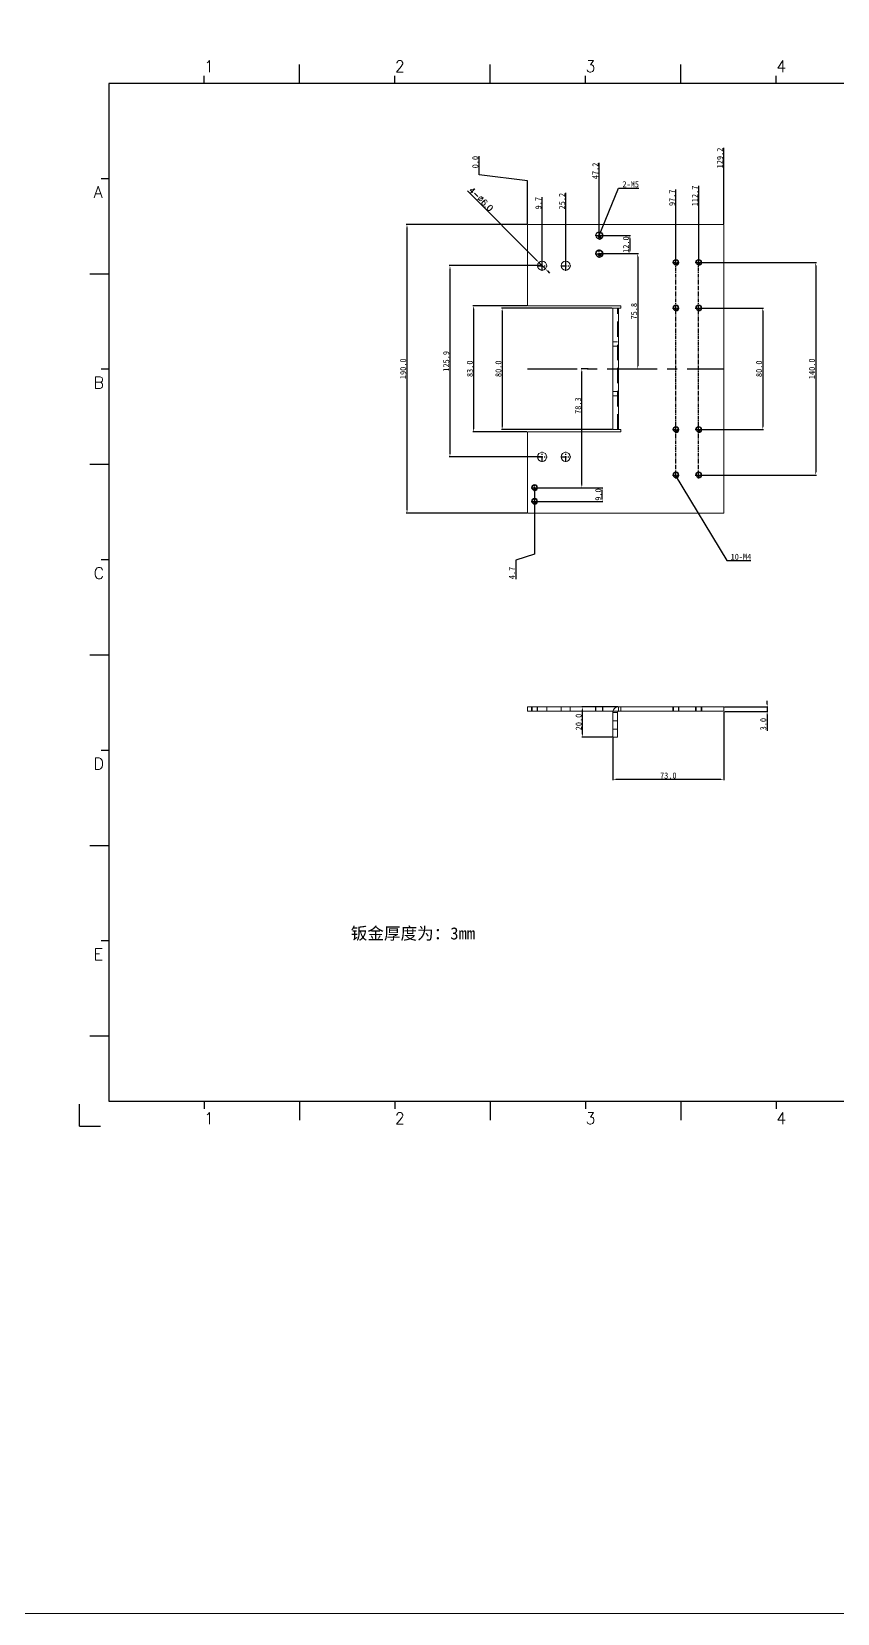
# Model space of a CAD drawing. Extents: x 83 to 30050, y -7164 to 695.
# Drawn here: x 2461 to 2991, y -4248 to -3206 of the extents above; entities that cross this region are included whole.
import ezdxf
from ezdxf.enums import TextEntityAlignment as Align

# ---------------------------------------------------------------- set-up
doc = ezdxf.new("R2010")
doc.units = 0
doc.header["$LTSCALE"] = 8
doc.header["$MEASUREMENT"] = 0
doc.header["$PDSIZE"] = 5
doc.linetypes.add('CENTER', pattern=[2, 1.25, -0.25, 0.25, -0.25])
doc.linetypes.add('HIDDEN', pattern=[1.905, 1.27, -0.635])
doc.layers.get('0').update_dxf_attribs({"linetype": 'CONTINUOUS'})
doc.layers.get('Defpoints').update_dxf_attribs({"linetype": 'CONTINUOUS'})
doc.layers.add('41', color=3, linetype='CONTINUOUS')
doc.layers.add('dim', color=82, linetype='CONTINUOUS', lineweight=9)
doc.layers.add('screw', color=33, linetype='CONTINUOUS', lineweight=13)
doc.styles.add('SIMPLEX', font='SIMPLEX')
doc.styles.get("Standard").update_dxf_attribs({"font": '', "height": 4})
doc.styles.add('TXT', font='txt.shx', dxfattribs={"bigfont": 'gbcbig.shx'})
doc.styles.get('Standard').set_extended_font_data('SimSun')
doc.dimstyles.new('ISO-25', dxfattribs={"dimtxt": 6, "dimasz": 2.5, "dimexe": 1.25, "dimexo": 0.625, "dimtad": 1, "dimdec": 1, "dimzin": 1, "dimdsep": 46, "dimtxsty": 'Standard', "dimcen": 2.5, "dimadec": 0, "dimazin": 0, "dimtm": 1e-09, "dimtfac": 1, "dimtdec": 1, "dimtmove": 0, "dimatfit": 3, "dimfxl": 1, "dimtolj": 1, "dimtzin": 0, "dimarcsym": 0})

# ---------------------------------------------------------------- blocks, each defined once
blk = doc.blocks.new('A$C0BB32EA6')
at = {"layer": '41'}
for p, q in [((90.21, 427.84), (90.21, 435.66)), ((168.4, 427.84), (168.4, 435.66)), ((168.4, 427.84), (168.4, 435.66)), ((168.4, 427.84), (168.4, 435.66)), ((246.58, 427.84), (246.58, 435.66)), ((246.58, 427.84), (246.58, 435.66)), ((324.77, 427.84), (324.77, 435.66)), ((402.96, 427.84), (402.96, 435.66)), ((481.15, 427.84), (481.15, 435.66)), ((559.34, 427.84), (559.34, 435.66)), ((51.11, 427.84), (51.11, 430.97)), ((129.3, 427.84), (129.3, 430.97)), ((129.3, 427.84), (129.3, 430.97)), ((129.3, 427.84), (129.3, 430.97)), ((207.49, 427.84), (207.49, 430.97)), ((207.49, 427.84), (207.49, 430.97)), ((285.68, 427.84), (285.68, 430.97)), ((363.87, 427.84), (363.87, 430.97)), ((442.06, 427.84), (442.06, 430.97)), ((615.63, 427.84), (12.02, 427.84)), ((12.02, 427.84), (12.02, 10.32)), ((615.63, 10.32), (615.63, 427.84)), ((12.02, 388.75), (8.89, 388.75)), ((615.63, 388.75), (618.76, 388.75)), ((12.02, 349.66), (4.2, 349.66)), ((615.63, 349.66), (623.45, 349.66)), ((12.02, 310.56), (8.89, 310.56)), ((615.63, 310.56), (618.76, 310.56)), ((12.02, 271.47), (4.2, 271.47)), ((615.63, 271.47), (623.45, 271.47)), ((12.02, 232.37), (8.89, 232.37)), ((615.63, 232.37), (618.76, 232.37)), ((12.02, 193.28), (4.2, 193.28)), ((615.63, 193.28), (623.45, 193.28)), ((12.02, 154.18), (8.89, 154.18)), ((615.63, 154.18), (618.76, 154.18)), ((12.02, 115.09), (4.2, 115.09)), ((615.63, 115.09), (623.45, 115.09)), ((341.34, 85.85), (615.63, 85.85)), ((341.34, 85.85), (341.34, 10.32)), ((416.87, 85.85), (416.87, 10.32)), ((484.16, 85.85), (484.16, 10.32)), ((555.4, 85.7), (555.4, 10.17)), ((12.02, 76), (8.89, 76)), ((615.63, 76), (618.76, 76)), ((615.63, 66.14), (341.34, 66.14)), ((378.86, 10.02), (379.1, 65.84)), ((341.34, 51.12), (416.87, 51.12)), ((615.63, 46.17), (416.87, 46.17)), ((12.02, 36.9), (4.2, 36.9)), ((341.34, 37.5), (401.12, 37.5)), ((341.34, 37.5), (416.87, 37.5)), ((615.63, 36.9), (623.45, 36.9)), ((615.63, 26.74), (416.87, 26.74)), ((341.34, 23.05), (401.87, 23.05)), ((341.34, 23.05), (401.87, 23.05)), ((341.34, 23.05), (401.87, 23.05)), ((341.34, 23.05), (401.87, 23.05)), ((341.34, 23.05), (401.87, 23.05)), ((341.34, 23.05), (416.87, 23.05)), ((12.02, 10.32), (615.63, 10.32)), ((51.11, 10.32), (51.11, 7.19)), ((90.21, 10.32), (90.21, 2.5)), ((129.3, 10.32), (129.3, 7.19)), ((168.4, 10.32), (168.4, 2.5)), ((207.49, 10.32), (207.49, 7.19)), ((246.58, 10.32), (246.58, 2.5)), ((285.68, 10.32), (285.68, 7.19)), ((324.77, 10.32), (324.77, 2.5)), ((326.34, 10.32), (401.87, 10.32)), ((363.87, 10.32), (363.87, 7.19)), ((402.96, 10.32), (402.96, 2.5)), ((442.06, 10.32), (442.06, 7.19)), ((481.15, 10.32), (481.15, 2.5)), ((520.24, 10.32), (520.24, 7.19)), ((559.34, 10.32), (559.34, 2.5))]:
    blk.add_line(p, q, dxfattribs=at)
at = {"layer": '41', "linetype": 'Continuous'}
for p, q in [((630.37, 437.94), (623.79, 437.94)), ((630.37, 437.94), (630.37, 430.59)), ((0, 0), (0, 8.98)), ((0, 0), (8.64, 0))]:
    blk.add_line(p, q, dxfattribs=at)
at = {"layer": '41'}
for centre in [(391.73, 61.61), (391.07, 48.04), (392.49, 34.54), (394.6, 20.83)]:
    blk.add_circle(centre, 0.516, dxfattribs=at)
at = {"layer": '41', "style": 'SIMPLEX'}
for s, height, p in [('1', 4.69, (51.11, 432.54)), ('2', 4.69, (129.3, 432.54)), ('3', 4.69, (207.49, 432.54)), ('4', 4.69, (285.68, 432.54)), ('5', 4.69, (363.87, 432.54)), ('6', 4.69, (442.06, 432.54)), ('7', 4.69, (520.24, 432.54)), ('A', 4.75, (5.76, 380.93)), ('A', 4.75, (618.27, 380.93)), ('B', 4.75, (5.76, 302.74)), ('B', 4.75, (618.72, 302.74)), ('C', 4.75, (5.76, 224.55)), ('C', 4.75, (618.72, 224.55)), ('D', 4.75, (5.76, 146.37)), ('D', 4.75, (618.72, 146.37)), ('E', 4.75, (5.76, 68.18)), ('E', 4.75, (618.95, 68.18)), ('X.', 3.284, (349.84, 57.49)), ('%%p', 3.284, (355.04, 57.36)), ('X.', 3.284, (388.21, 57.49)), ('%%p', 3.284, (394.07, 57.36)), ('.X', 3.284, (346.89, 44.16)), ('%%p', 3.284, (352.09, 44.33)), ('.X', 3.284, (385.9, 44.16)), ('%%p', 3.284, (391.76, 44.33)), ('.XX', 3.284, (346.2, 30.42)), ('%%p', 3.284, (354.44, 30.46)), ('.XX', 3.284, (384.11, 30.42)), ('%%p', 3.284, (393.01, 30.46)), ('.XXX', 3.284, (383.48, 16.83)), ('%%p', 3.284, (395.11, 16.95)), ('1', 4.69, (51.11, 0.87)), ('2', 4.69, (129.3, 0.87)), ('3', 4.69, (207.49, 0.87)), ('4', 4.69, (285.68, 0.87)), ('5', 4.69, (363.87, 0.87)), ('6', 4.69, (442.06, 0.87)), ('7', 4.69, (520.24, 0.87))]:
    blk.add_text(s, height=height, dxfattribs=at).set_placement(p)
at = {"layer": '41', "linetype": 'Continuous'}
for s, p in [('标准公差', (372.08, 76.36)), ('材质：', (432.42, 73.5)), ('项目代号：', (486.99, 73.71)), ('（特别标注的除外）', (356.94, 66.94)), ('淮安鹏雨科技', (562.04, 71.96)), ('表面处理：', (420.83, 54.55)), ('名称：', (563.9, 55.18)), ('审核：', (496.9, 53.5)), ('件号：', (568.32, 34.55)), ('数量：', (431.79, 33.91)), ('设计：', (496.69, 33.7)), ('比例:', (431.16, 16.65)), ('SHEET:', (493.95, 15.75)), ('1/1', (524.5, 15.18)), ('版本:', (568.11, 16.23))]:
    blk.add_text(s, height=4, dxfattribs=at).set_placement(p)
at = {"layer": '41'}
for s, p in [('0.2', (363.82, 57.75)), ('0.2%%D', (402.12, 57.11)), ('0.1', (363.14, 44.41)), ('0.1%%D', (402.07, 43.76)), ('0.02', (364.07, 30.58)), ('0.02%%D', (401.9, 29.93)), ('0.005%%D', (401.27, 17.16))]:
    blk.add_text(s, height=2.929, dxfattribs=at).set_placement(p)
at = {"layer": '41', "style": 'SIMPLEX'}
blk.add_text('.XXX', height=3.284, dxfattribs=at).set_placement((351.31, 18.87), align=Align.MIDDLE_CENTER)
at = {"layer": '41'}
blk.add_text('%%P0.005', height=2.929, dxfattribs=at).set_placement((364.87, 17.89), align=Align.MIDDLE_CENTER)
at = {"layer": '41', "linetype": 'Continuous'}
for tag, p in [('材质', (457.07, 73.08)), ('代号', (522.6, 73.29)), ('表面处理', (452.44, 54.13)), ('审核', (523.65, 54.34)), ('名称', (585.81, 54.97)), ('数量', (457.5, 33.7)), ('设计', (523.23, 34.13)), ('件号', (586.65, 33.91)), ('比例', (457.5, 17.28)), ('版本', (587.08, 16.23))]:
    blk.add_attdef(tag, p, '', height=4, dxfattribs=at)
blk = doc.blocks.new('*D1263')
at = {"layer": 'Defpoints', "color": 0}
for p in [(2787.5, -3333.4), (2708.2, -3523.4), (2787.5, -3523.4)]:
    blk.add_point(p, dxfattribs=at)
at = {"layer": 'dim', "color": 0, "lineweight": -2}
for p, q in [((2787, -3333.4), (2707.7, -3333.4)), ((2708.2, -3335.4), (2708.2, -3521.4)), ((2787, -3523.4), (2707.7, -3523.4))]:
    blk.add_line(p, q, dxfattribs=at)
at = {"layer": 'dim', "color": 0}
for points in [[(2707.9, -3335.4), (2708.6, -3335.4), (2708.2, -3333.4)], [(2707.9, -3521.4), (2708.6, -3521.4), (2708.2, -3523.4)]]:
    blk.add_solid(points, dxfattribs=at)
at = {"layer": 'dim', "color": 0, "insert": (2705.7, -3428.4), "char_height": 4, "attachment_point": 5, "rotation": 90}
blk.add_mtext('\\A1;190.0', dxfattribs=at)
blk = doc.blocks.new('*D1264')
at = {"layer": 'Defpoints', "color": 0}
for p in [(2787.5, -3386.9), (2752.1, -3469.9), (2787.5, -3469.9)]:
    blk.add_point(p, dxfattribs=at)
at = {"layer": 'dim', "color": 0, "lineweight": -2}
for p, q in [((2787, -3386.9), (2751.6, -3386.9)), ((2752.1, -3388.9), (2752.1, -3467.9)), ((2787, -3469.9), (2751.6, -3469.9))]:
    blk.add_line(p, q, dxfattribs=at)
at = {"layer": 'dim', "color": 0}
for points in [[(2751.7, -3388.9), (2752.4, -3388.9), (2752.1, -3386.9)], [(2751.7, -3467.9), (2752.4, -3467.9), (2752.1, -3469.9)]]:
    blk.add_solid(points, dxfattribs=at)
at = {"layer": 'dim', "color": 0, "insert": (2749.6, -3428.4), "char_height": 4, "attachment_point": 5, "rotation": 90}
blk.add_mtext('\\A1;83.0', dxfattribs=at)
blk = doc.blocks.new('*D1265')
at = {"layer": 'Defpoints', "color": 0}
for p in [(2797.2, -3360.5), (2736.5, -3486.4), (2797.2, -3486.4)]:
    blk.add_point(p, dxfattribs=at)
at = {"layer": 'dim', "color": 0, "lineweight": -2}
for p, q in [((2796.7, -3360.5), (2736, -3360.5)), ((2736.5, -3362.5), (2736.5, -3484.4)), ((2796.7, -3486.4), (2736, -3486.4))]:
    blk.add_line(p, q, dxfattribs=at)
at = {"layer": 'dim', "color": 0}
for points in [[(2736.2, -3362.5), (2736.8, -3362.5), (2736.5, -3360.5)], [(2736.2, -3484.4), (2736.8, -3484.4), (2736.5, -3486.4)]]:
    blk.add_solid(points, dxfattribs=at)
at = {"layer": 'dim', "color": 0, "insert": (2734, -3423.5), "char_height": 4, "attachment_point": 5, "rotation": 90}
blk.add_mtext('\\A1;125.9', dxfattribs=at)
blk = doc.blocks.new('*D1266')
at = {"layer": 'Defpoints', "color": 0}
for p in [(2900.2, -3388.4), (2900.2, -3468.4), (2942.4, -3468.4)]:
    blk.add_point(p, dxfattribs=at)
at = {"layer": 'dim', "color": 0, "lineweight": -2}
for p, q in [((2900.7, -3388.4), (2942.9, -3388.4)), ((2942.4, -3390.4), (2942.4, -3466.4)), ((2900.7, -3468.4), (2942.9, -3468.4))]:
    blk.add_line(p, q, dxfattribs=at)
at = {"layer": 'dim', "color": 0}
for points in [[(2942, -3390.4), (2942.7, -3390.4), (2942.4, -3388.4)], [(2942, -3466.4), (2942.7, -3466.4), (2942.4, -3468.4)]]:
    blk.add_solid(points, dxfattribs=at)
at = {"layer": 'dim', "color": 0, "insert": (2939.9, -3428.4), "char_height": 4, "attachment_point": 5, "rotation": 90}
blk.add_mtext('\\A1;80.0', dxfattribs=at)
blk = doc.blocks.new('*D1267')
at = {"layer": 'Defpoints', "color": 0}
for p in [(2900.2, -3358.4), (2900.2, -3498.4), (2977.2, -3498.4)]:
    blk.add_point(p, dxfattribs=at)
at = {"layer": 'dim', "color": 0, "lineweight": -2}
for p, q in [((2900.7, -3358.4), (2977.7, -3358.4)), ((2977.2, -3360.4), (2977.2, -3496.4)), ((2900.7, -3498.4), (2977.7, -3498.4))]:
    blk.add_line(p, q, dxfattribs=at)
at = {"layer": 'dim', "color": 0}
for points in [[(2976.9, -3360.4), (2977.5, -3360.4), (2977.2, -3358.4)], [(2976.9, -3496.4), (2977.5, -3496.4), (2977.2, -3498.4)]]:
    blk.add_solid(points, dxfattribs=at)
at = {"layer": 'dim', "color": 0, "insert": (2974.7, -3428.4), "char_height": 4, "attachment_point": 5, "rotation": 90}
blk.add_mtext('\\A1;140.0', dxfattribs=at)
blk = doc.blocks.new('*D1268')
at = {"layer": 'Defpoints', "color": 0}
for p in [(2823.3, -3428.4), (2828, -3428.4), (2792.2, -3506.7)]:
    blk.add_point(p, dxfattribs=at)
at = {"layer": 'dim', "color": 0, "lineweight": -2}
for p, q in [((2827.5, -3428.4), (2822.8, -3428.4)), ((2823.3, -3504.7), (2823.3, -3430.4)), ((2792.7, -3506.7), (2823.8, -3506.7))]:
    blk.add_line(p, q, dxfattribs=at)
at = {"layer": 'dim', "color": 0}
for points in [[(2822.9, -3430.4), (2823.6, -3430.4), (2823.3, -3428.4)], [(2822.9, -3504.7), (2823.6, -3504.7), (2823.3, -3506.7)]]:
    blk.add_solid(points, dxfattribs=at)
at = {"layer": 'dim', "color": 0, "insert": (2820.8, -3452.7), "char_height": 4, "attachment_point": 5, "rotation": 90}
blk.add_mtext('\\A1;78.3', dxfattribs=at)
blk = doc.blocks.new('*D1269')
at = {"layer": 'Defpoints', "color": 0}
for p in [(2792.7, -3506.7), (2836.6, -3506.7), (2792.2, -3515.7)]:
    blk.add_point(p, dxfattribs=at)
at = {"layer": 'dim', "color": 0, "lineweight": -2}
for p, q in [((2793.2, -3506.7), (2837.1, -3506.7)), ((2836.6, -3513.7), (2836.6, -3508.7)), ((2792.7, -3515.7), (2837.1, -3515.7))]:
    blk.add_line(p, q, dxfattribs=at)
at = {"layer": 'dim', "color": 0}
for points in [[(2836.3, -3508.7), (2837, -3508.7), (2836.6, -3506.7)], [(2836.3, -3513.7), (2837, -3513.7), (2836.6, -3515.7)]]:
    blk.add_solid(points, dxfattribs=at)
at = {"layer": 'dim', "color": 0, "insert": (2834.1, -3511.2), "char_height": 4, "attachment_point": 5, "rotation": 90}
blk.add_mtext('\\A1;9.0', dxfattribs=at)
blk = doc.blocks.new('*D1270')
at = {"layer": 'Defpoints', "color": 0}
for p in [(2834.7, -3352.6), (2860.1, -3428.4), (2860.1, -3428.4)]:
    blk.add_point(p, dxfattribs=at)
at = {"layer": 'dim', "color": 0, "lineweight": -2}
for p, q in [((2835.2, -3352.6), (2860.6, -3352.6)), ((2860.1, -3354.6), (2860.1, -3426.4))]:
    blk.add_line(p, q, dxfattribs=at)
at = {"layer": 'dim', "color": 0}
for points in [[(2859.7, -3354.6), (2860.4, -3354.6), (2860.1, -3352.6)], [(2859.7, -3426.4), (2860.4, -3426.4), (2860.1, -3428.4)]]:
    blk.add_solid(points, dxfattribs=at)
at = {"layer": 'dim', "color": 0, "insert": (2857.6, -3390.5), "char_height": 4, "attachment_point": 5, "rotation": 90}
blk.add_mtext('\\A1;75.8', dxfattribs=at)
blk = doc.blocks.new('*D1271')
at = {"layer": 'Defpoints', "color": 0}
for p in [(2834.7, -3340.6), (2835.2, -3352.6), (2854.9, -3352.6)]:
    blk.add_point(p, dxfattribs=at)
at = {"layer": 'dim', "color": 0, "lineweight": -2}
for p, q in [((2835.2, -3340.6), (2855.4, -3340.6)), ((2854.9, -3342.6), (2854.9, -3350.6)), ((2835.7, -3352.6), (2855.4, -3352.6))]:
    blk.add_line(p, q, dxfattribs=at)
at = {"layer": 'dim', "color": 0}
for points in [[(2854.5, -3342.6), (2855.2, -3342.6), (2854.9, -3340.6)], [(2854.5, -3350.6), (2855.2, -3350.6), (2854.9, -3352.6)]]:
    blk.add_solid(points, dxfattribs=at)
at = {"layer": 'dim', "color": 0, "insert": (2852.4, -3346.6), "char_height": 4, "attachment_point": 5, "rotation": 90}
blk.add_mtext('\\A1;12.0', dxfattribs=at)
blk = doc.blocks.new('*D1272')
at = {"layer": 'Defpoints', "color": 0}
for p in [(2755.7, -3296.7), (2787.5, -3333.4), (2787.5, -3333.4)]:
    blk.add_point(p, dxfattribs=at)
at = {"layer": 'dim', "color": 0, "lineweight": -2}
for p, q in [((2755.7, -3300.7), (2755.7, -3288.3)), ((2787.5, -3304.7), (2755.7, -3300.7)), ((2787.5, -3332.9), (2787.5, -3304.7))]:
    blk.add_line(p, q, dxfattribs=at)
at = {"layer": 'dim', "color": 0, "insert": (2753.2, -3292.3), "char_height": 4, "attachment_point": 5, "rotation": 90}
blk.add_mtext('\\A1;0.0', dxfattribs=at)
blk = doc.blocks.new('*D1273')
at = {"layer": 'Defpoints', "color": 0}
for p in [(2797.2, -3323.8), (2787.5, -3333.4), (2797.2, -3360.5)]:
    blk.add_point(p, dxfattribs=at)
at = {"layer": 'dim', "color": 0, "lineweight": -2}
blk.add_line((2797.2, -3360), (2797.2, -3315.4), dxfattribs=at)
at = {"layer": 'dim', "color": 0, "insert": (2794.7, -3319.4), "char_height": 4, "attachment_point": 5, "rotation": 90}
blk.add_mtext('\\A1;9.7', dxfattribs=at)
blk = doc.blocks.new('*D1274')
at = {"layer": 'Defpoints', "color": 0}
for p in [(2812.7, -3323.8), (2787.5, -3333.4), (2812.7, -3360.5)]:
    blk.add_point(p, dxfattribs=at)
at = {"layer": 'dim', "color": 0, "lineweight": -2}
blk.add_line((2812.7, -3360), (2812.7, -3312.6), dxfattribs=at)
at = {"layer": 'dim', "color": 0, "insert": (2810.2, -3318), "char_height": 4, "attachment_point": 5, "rotation": 90}
blk.add_mtext('\\A1;25.2', dxfattribs=at)
blk = doc.blocks.new('*D1275')
at = {"layer": 'Defpoints', "color": 0}
for p in [(2787.5, -3333.4), (2792.2, -3506.7), (2779.8, -3558.4)]:
    blk.add_point(p, dxfattribs=at)
at = {"layer": 'dim', "color": 0, "lineweight": -2}
for p, q in [((2792.2, -3507.2), (2792.2, -3550.4)), ((2792.2, -3550.4), (2779.8, -3554.4)), ((2779.8, -3554.4), (2779.8, -3566.9))]:
    blk.add_line(p, q, dxfattribs=at)
at = {"layer": 'dim', "color": 0, "insert": (2777.3, -3562.9), "char_height": 4, "attachment_point": 5, "rotation": 90}
blk.add_mtext('\\A1;4.7', dxfattribs=at)
blk = doc.blocks.new('*D1276')
at = {"layer": 'Defpoints', "color": 0}
for p in [(2834.7, -3304), (2787.5, -3333.4), (2834.7, -3340.6)]:
    blk.add_point(p, dxfattribs=at)
at = {"layer": 'dim', "color": 0, "lineweight": -2}
blk.add_line((2834.7, -3340.1), (2834.7, -3292.7), dxfattribs=at)
at = {"layer": 'dim', "color": 0, "insert": (2832.2, -3298.1), "char_height": 4, "attachment_point": 5, "rotation": 90}
blk.add_mtext('\\A1;47.2', dxfattribs=at)
blk = doc.blocks.new('*D1277')
at = {"layer": 'Defpoints', "color": 0}
for p in [(2885.2, -3321.7), (2787.5, -3333.4), (2885.2, -3358.4)]:
    blk.add_point(p, dxfattribs=at)
at = {"layer": 'dim', "color": 0, "lineweight": -2}
blk.add_line((2885.2, -3357.9), (2885.2, -3310.4), dxfattribs=at)
at = {"layer": 'dim', "color": 0, "insert": (2882.7, -3315.8), "char_height": 4, "attachment_point": 5, "rotation": 90}
blk.add_mtext('\\A1;97.7', dxfattribs=at)
blk = doc.blocks.new('*D1278')
at = {"layer": 'Defpoints', "color": 0}
for p in [(2900.2, -3321.7), (2787.5, -3333.4), (2900.2, -3358.4)]:
    blk.add_point(p, dxfattribs=at)
at = {"layer": 'dim', "color": 0, "lineweight": -2}
blk.add_line((2900.2, -3357.9), (2900.2, -3308), dxfattribs=at)
at = {"layer": 'dim', "color": 0, "insert": (2897.7, -3314.6), "char_height": 4, "attachment_point": 5, "rotation": 90}
blk.add_mtext('\\A1;112.7', dxfattribs=at)
blk = doc.blocks.new('*D1279')
at = {"layer": 'Defpoints', "color": 0}
for p in [(2916.7, -3296.7), (2787.5, -3333.4), (2916.7, -3333.4)]:
    blk.add_point(p, dxfattribs=at)
at = {"layer": 'dim', "color": 0, "lineweight": -2}
blk.add_line((2916.7, -3332.9), (2916.7, -3283), dxfattribs=at)
at = {"layer": 'dim', "color": 0, "insert": (2914.2, -3289.6), "char_height": 4, "attachment_point": 5, "rotation": 90}
blk.add_mtext('\\A1;129.2', dxfattribs=at)
blk = doc.blocks.new('*D1280')
at = {"layer": 'Defpoints', "color": 0}
for p in [(2843.7, -3388.4), (2770.9, -3468.4), (2843.7, -3468.4)]:
    blk.add_point(p, dxfattribs=at)
at = {"layer": 'dim', "color": 0, "lineweight": -2}
for p, q in [((2843.2, -3388.4), (2770.4, -3388.4)), ((2770.9, -3390.4), (2770.9, -3466.4)), ((2843.2, -3468.4), (2770.4, -3468.4))]:
    blk.add_line(p, q, dxfattribs=at)
at = {"layer": 'dim', "color": 0}
for points in [[(2770.5, -3390.4), (2771.2, -3390.4), (2770.9, -3388.4)], [(2770.5, -3466.4), (2771.2, -3466.4), (2770.9, -3468.4)]]:
    blk.add_solid(points, dxfattribs=at)
at = {"layer": 'dim', "color": 0, "insert": (2768.4, -3428.4), "char_height": 4, "attachment_point": 5, "rotation": 90}
blk.add_mtext('\\A1;80.0', dxfattribs=at)
blk = doc.blocks.new('*D1281')
at = {"layer": 'Defpoints', "color": 0}
for p in [(2823.7, -3651), (2847.4, -3651), (2843.7, -3671)]:
    blk.add_point(p, dxfattribs=at)
at = {"layer": 'dim', "color": 0, "lineweight": -2}
for p, q in [((2846.9, -3651), (2823.2, -3651)), ((2823.7, -3669), (2823.7, -3653)), ((2843.2, -3671), (2823.2, -3671))]:
    blk.add_line(p, q, dxfattribs=at)
at = {"layer": 'dim', "color": 0}
for points in [[(2823.3, -3653), (2824, -3653), (2823.7, -3651)], [(2823.3, -3669), (2824, -3669), (2823.7, -3671)]]:
    blk.add_solid(points, dxfattribs=at)
at = {"layer": 'dim', "color": 0, "insert": (2821.2, -3661), "char_height": 4, "attachment_point": 5, "rotation": 90}
blk.add_mtext('\\A1;20.0', dxfattribs=at)
blk = doc.blocks.new('*D1282')
at = {"layer": 'Defpoints', "color": 0}
for p in [(2916.7, -3654), (2843.7, -3671), (2843.7, -3698.8)]:
    blk.add_point(p, dxfattribs=at)
at = {"layer": 'dim', "color": 0, "lineweight": -2}
for p, q in [((2916.7, -3654.5), (2916.7, -3699.3)), ((2843.7, -3671.5), (2843.7, -3699.3)), ((2914.7, -3698.8), (2845.7, -3698.8))]:
    blk.add_line(p, q, dxfattribs=at)
at = {"layer": 'dim', "color": 0}
for points in [[(2845.7, -3698.5), (2845.7, -3699.1), (2843.7, -3698.8)], [(2914.7, -3698.5), (2914.7, -3699.1), (2916.7, -3698.8)]]:
    blk.add_solid(points, dxfattribs=at)
at = {"layer": 'dim', "color": 0, "insert": (2880.2, -3696.3), "char_height": 4, "attachment_point": 5}
blk.add_mtext('\\A1;73.0', dxfattribs=at)
blk = doc.blocks.new('*D1310')
at = {"layer": 'Defpoints', "color": 0}
for p in [(2916.7, -3651), (2916.7, -3654), (2945.2, -3654)]:
    blk.add_point(p, dxfattribs=at)
at = {"layer": 'dim', "color": 0, "lineweight": -2}
for p, q in [((2917.2, -3651), (2945.7, -3651)), ((2917.2, -3654), (2945.7, -3654)), ((2945.2, -3649), (2945.2, -3647)), ((2945.2, -3651), (2945.2, -3654)), ((2945.2, -3656), (2945.2, -3666.9))]:
    blk.add_line(p, q, dxfattribs=at)
at = {"layer": 'dim', "color": 0}
for points in [[(2944.9, -3649), (2945.6, -3649), (2945.2, -3651)], [(2944.9, -3656), (2945.6, -3656), (2945.2, -3654)]]:
    blk.add_solid(points, dxfattribs=at)
at = {"layer": 'dim', "color": 0, "insert": (2942.7, -3662.4), "char_height": 4, "attachment_point": 5, "rotation": 90}
blk.add_mtext('\\A1;3.0', dxfattribs=at)
blk = doc.blocks.new('screw_m5_l')
at = {"layer": 'screw', "color": 1, "linetype": 'CENTER', "ltscale": 0.3175}
for p, q in [((-2.75, 0), (2.75, 0)), ((0, -2.75), (0, 2.75))]:
    blk.add_line(p, q, dxfattribs=at)
at = {"layer": 'screw', "color": 33, "linetype": 'Continuous'}
blk.add_circle((0, 0), 2.1, dxfattribs=at)
at = {"layer": 'screw', "color": 92, "linetype": 'Continuous'}
blk.add_arc((0, 0), 2.5, 270, 180, dxfattribs=at)
at = {"layer": 'screw', "color": 6, "linetype": 'Continuous', "style": 'TXT'}
blk.add_text('M5', height=1, dxfattribs=at).set_placement((-0.85, -1.25))
blk = doc.blocks.new('screw_m4_l')
at = {"layer": 'screw', "color": 1, "linetype": 'CENTER', "ltscale": 0.254}
for p, q in [((-2.2, 0), (2.2, 0)), ((0, -2.2), (0, 2.2))]:
    blk.add_line(p, q, dxfattribs=at)
at = {"layer": 'screw', "color": 33, "linetype": 'Continuous'}
blk.add_circle((0, 0), 1.65, dxfattribs=at)
at = {"layer": 'screw', "color": 92, "linetype": 'Continuous'}
blk.add_arc((0, 0), 2, 270, 180, dxfattribs=at)
at = {"layer": 'screw', "color": 6, "linetype": 'Continuous', "style": 'TXT'}
blk.add_text('M4', height=0.8, dxfattribs=at).set_placement((-0.68, -1))
blk = doc.blocks.new('*D1331')
at = {"layer": 'Defpoints', "color": 0}
for p in [(2795, -3358.4), (2799.3, -3362.6)]:
    blk.add_point(p, dxfattribs=at)
at = {"layer": 'dim', "color": 0, "lineweight": -2}
for p, q in [((2748, -3311.3), (2793.6, -3357)), ((2799.3, -3362.6), (2795, -3358.4)), ((2800.7, -3364), (2802.1, -3365.5))]:
    blk.add_line(p, q, dxfattribs=at)
at = {"layer": 'dim', "color": 0}
for points in [[(2793.9, -3356.7), (2793.4, -3357.2), (2795, -3358.4)], [(2800.9, -3363.8), (2800.5, -3364.3), (2799.3, -3362.6)]]:
    blk.add_solid(points, dxfattribs=at)
at = {"layer": 'dim', "color": 0, "insert": (2756.9, -3316.7), "char_height": 4, "attachment_point": 5, "rotation": 314.9771}
blk.add_mtext('\\A1;{\\Ftxt,bigfont|c134;4-∅6.0}', dxfattribs=at)

msp = doc.modelspace()

# ---------------------------------------------------------------- linework, layer by layer
at = {"color": 7, "linetype": 'Continuous', "lineweight": 15}
for p, q in [((2787.502, -3386.916), (2787.502, -3333.416)), ((2787.502, -3333.416), (2916.702, -3333.416)), ((2916.702, -3523.416), (2916.702, -3333.416)), ((2848.939, -3386.916), (2787.502, -3386.916)), ((2843.702, -3468.416), (2843.702, -3388.416)), ((2843.702, -3388.416), (2847.439, -3388.416)), ((2847.439, -3388.416), (2847.439, -3468.416)), ((2847.439, -3388.416), (2848.939, -3388.416)), ((2848.939, -3388.416), (2848.939, -3386.916)), ((2847.439, -3468.416), (2843.702, -3468.416)), ((2848.939, -3468.416), (2847.439, -3468.416)), ((2848.939, -3469.916), (2848.939, -3468.416)), ((2787.502, -3523.416), (2787.502, -3469.916)), ((2787.502, -3469.916), (2848.939, -3469.916)), ((2787.502, -3523.416), (2916.702, -3523.416)), ((2787.502, -3653.974), (2787.502, -3650.974)), ((2787.502, -3650.974), (2916.702, -3650.974)), ((2787.502, -3653.974), (2916.702, -3653.974)), ((2846.702, -3654.711), (2843.702, -3654.711)), ((2843.702, -3654.711), (2843.702, -3670.974)), ((2846.702, -3654.711), (2846.702, -3670.974)), ((2916.702, -3650.974), (2916.702, -3653.974)), ((2843.702, -3670.974), (2846.702, -3670.974))]:
    msp.add_line(p, q, dxfattribs=at)
at = {"color": 1, "linetype": 'CENTER', "ltscale": 0.2667}
for p, q in [((2832.392, -3340.646), (2837.012, -3340.646)), ((2834.702, -3342.956), (2834.702, -3338.336))]:
    msp.add_line(p, q, dxfattribs=at)
at = {"color": 1, "linetype": 'CENTER', "ltscale": 0.3175}
for p, q in [((2831.952, -3352.646), (2837.452, -3352.646)), ((2834.702, -3355.396), (2834.702, -3349.896))]:
    msp.add_line(p, q, dxfattribs=at)
at = {"color": 1, "linetype": 'CENTER', "ltscale": 0.381}
for p, q in [((2793.852, -3360.506), (2800.452, -3360.506)), ((2797.152, -3363.806), (2797.152, -3357.206)), ((2809.402, -3360.506), (2816.002, -3360.506)), ((2812.702, -3363.806), (2812.702, -3357.206)), ((2793.852, -3486.416), (2800.452, -3486.416)), ((2797.152, -3489.716), (2797.152, -3483.116)), ((2809.402, -3486.416), (2816.002, -3486.416)), ((2812.702, -3489.716), (2812.702, -3483.116))]:
    msp.add_line(p, q, dxfattribs=at)
at = {"color": 1, "linetype": 'CENTER', "ltscale": 0.254}
for p, q in [((2882.958, -3358.416), (2887.358, -3358.416)), ((2885.158, -3498.416), (2885.158, -3356.216)), ((2897.958, -3358.416), (2902.358, -3358.416)), ((2900.158, -3498.416), (2900.158, -3356.216)), ((2882.958, -3388.416), (2887.358, -3388.416)), ((2885.158, -3390.616), (2885.158, -3386.216)), ((2897.958, -3388.416), (2902.358, -3388.416)), ((2900.158, -3390.616), (2900.158, -3386.216)), ((2882.958, -3468.416), (2887.358, -3468.416)), ((2885.158, -3470.616), (2885.158, -3466.216)), ((2897.958, -3468.416), (2902.358, -3468.416)), ((2900.158, -3470.616), (2900.158, -3466.216)), ((2882.958, -3498.416), (2887.358, -3498.416)), ((2885.158, -3500.616), (2885.158, -3496.216)), ((2897.958, -3498.416), (2902.358, -3498.416)), ((2900.158, -3500.616), (2900.158, -3496.216)), ((2789.952, -3506.716), (2794.352, -3506.716)), ((2792.152, -3508.916), (2792.152, -3504.516)), ((2789.952, -3515.716), (2794.352, -3515.716)), ((2792.152, -3517.916), (2792.152, -3513.516))]:
    msp.add_line(p, q, dxfattribs=at)
at = {"color": 7, "linetype": 'HIDDEN', "lineweight": 0}
for p, q in [((2846.702, -3468.416), (2846.702, -3388.416)), ((2846.702, -3410.666), (2843.702, -3410.666)), ((2843.702, -3413.416), (2846.702, -3413.416)), ((2843.702, -3443.416), (2846.702, -3443.416)), ((2843.702, -3446.166), (2846.702, -3446.166)), ((2790.502, -3650.974), (2790.502, -3653.974)), ((2793.802, -3653.974), (2793.802, -3650.974)), ((2794.152, -3650.974), (2794.152, -3653.974)), ((2800.152, -3653.974), (2800.152, -3650.974)), ((2809.702, -3650.974), (2809.702, -3653.974)), ((2815.702, -3653.974), (2815.702, -3650.974)), ((2832.202, -3653.974), (2837.202, -3653.974)), ((2832.202, -3653.974), (2837.202, -3653.974)), ((2832.602, -3650.974), (2832.602, -3653.974)), ((2836.802, -3653.974), (2836.802, -3650.974)), ((2847.439, -3653.974), (2847.439, -3650.974)), ((2848.939, -3653.974), (2848.939, -3650.974)), ((2883.508, -3650.974), (2883.508, -3653.974)), ((2886.808, -3653.974), (2886.808, -3650.974)), ((2898.508, -3650.974), (2898.508, -3653.974)), ((2901.808, -3653.974), (2901.808, -3650.974)), ((2843.702, -3660.224), (2846.702, -3660.224)), ((2843.702, -3665.724), (2846.702, -3665.724))]:
    msp.add_line(p, q, dxfattribs=at)
at = {"color": 1, "linetype": 'CENTER', "ltscale": 3.28168}
msp.add_line((2787.502, -3428.416), (2916.702, -3428.416), dxfattribs=at)
at = {"color": 7, "linetype": 'Continuous', "lineweight": 0}
for p, q in [((2790.152, -3650.974), (2790.152, -3653.974)), ((2790.152, -3650.974), (2790.152, -3653.974)), ((2794.152, -3650.974), (2794.152, -3653.974)), ((2794.152, -3650.974), (2794.152, -3653.974)), ((2832.202, -3650.974), (2832.202, -3653.974)), ((2832.202, -3650.974), (2832.202, -3653.974)), ((2837.202, -3650.974), (2837.202, -3653.974)), ((2837.202, -3650.974), (2837.202, -3653.974)), ((2883.158, -3650.974), (2883.158, -3653.974)), ((2883.158, -3650.974), (2883.158, -3653.974)), ((2883.158, -3650.974), (2883.158, -3653.974)), ((2883.158, -3650.974), (2883.158, -3653.974)), ((2887.158, -3650.974), (2887.158, -3653.974)), ((2887.158, -3650.974), (2887.158, -3653.974)), ((2887.158, -3650.974), (2887.158, -3653.974)), ((2887.158, -3650.974), (2887.158, -3653.974)), ((2898.158, -3650.974), (2898.158, -3653.974)), ((2898.158, -3650.974), (2898.158, -3653.974)), ((2898.158, -3650.974), (2898.158, -3653.974)), ((2898.158, -3650.974), (2898.158, -3653.974)), ((2902.158, -3650.974), (2902.158, -3653.974)), ((2902.158, -3650.974), (2902.158, -3653.974)), ((2902.158, -3650.974), (2902.158, -3653.974)), ((2902.158, -3650.974), (2902.158, -3653.974))]:
    msp.add_line(p, q, dxfattribs=at)
at = {"color": 7, "linetype": 'Continuous', "lineweight": 15, "flags": 128}
msp.add_lwpolyline([(2843.776, -3653.974), (2843.774, -3653.982), (2843.702, -3654.711)], dxfattribs=at)
at = {"color": 7, "linetype": 'Continuous', "lineweight": 15}
for centre in [(2797.152, -3360.506), (2812.702, -3360.506), (2797.152, -3486.416), (2812.702, -3486.416)]:
    msp.add_circle(centre, 3, dxfattribs=at)
at = {"color": 7, "linetype": 'HIDDEN', "lineweight": 0}
msp.add_arc((2847.439, -3654.711), 3.737, 90, 168.630758, dxfattribs=at)
at = {"color": 7, "linetype": 'Continuous', "lineweight": 15}
msp.add_arc((2847.439, -3654.711), 0.737, 90, 180, dxfattribs=at)
at = {"layer": 'dim', "color": 1}
msp.add_lwpolyline([(11321.6, -4247.977), (766.79, -4247.977), (766.79, -2454.563), (11321.6, -2454.563)], close=True, dxfattribs=at)

# ---------------------------------------------------------------- block references
at = {"layer": '41', "linetype": 'Continuous', "xscale": 1.604898080691783, "yscale": 1.60489808068678, "zscale": 1.604898080686081}
msp.add_blockref('A$C0BB32EA6', (2492.762, -3927.182), dxfattribs=at).add_auto_attribs({'版本': 'A', '件号': 'D024-1', '名称': '支板', '设计': '徐鹏', '审核': '徐鹏', '代号': '0001', '比例': '1:1', '数量': '01', '表面处理': '/', '材质': '钣金'})
at = {"layer": 'screw'}
for name, p in [('screw_m5_l', (2834.702, -3340.646)), ('screw_m5_l', (2834.702, -3352.646)), ('screw_m4_l', (2885.158, -3358.416)), ('screw_m4_l', (2900.158, -3358.416)), ('screw_m4_l', (2885.158, -3388.416)), ('screw_m4_l', (2900.158, -3388.416)), ('screw_m4_l', (2885.158, -3468.416)), ('screw_m4_l', (2900.158, -3468.416)), ('screw_m4_l', (2885.158, -3498.416)), ('screw_m4_l', (2900.158, -3498.416)), ('screw_m4_l', (2792.152, -3506.716)), ('screw_m4_l', (2792.152, -3515.716))]:
    msp.add_blockref(name, p, dxfattribs=at)

# ---------------------------------------------------------------- texts
at = {"layer": '41', "linetype": 'Continuous', "insert": (2671.257, -3796.19), "char_height": 8, "width": 96.38984, "attachment_point": 1}
msp.add_mtext('钣金厚度为：3mm', dxfattribs=at)
at = {"layer": 'dim', "char_height": 4, "attachment_point": 7}
for s, insert in [('\\A1;2-M5', (2850.013, -3308.957)), ('\\A1;10-M4', (2921.181, -3554.232))]:
    msp.add_mtext(s, dxfattribs=dict(at, insert=insert))

# ---------------------------------------------------------------- dimensions: what is measured, and where the dimension line sits
at = {"layer": 'dim'}
for feature_location, offset, origin, picture, middle in [((2787.502261649, -3333.415741521), (-31.850796822, 36.671979646), (2787.502261649, -3333.415741521), '*D1272', (2753.151714827, -3292.255122986)), ((2916.702, -3333.416), (0, 36.672), (2787.502, -3333.416), '*D1279', (2914.203, -3289.633)), ((2834.702, -3340.646), (0, 36.672), (2787.502, -3333.416), '*D1276', (2832.203, -3298.063)), ((2900.158, -3358.416), (0, 36.672), (2787.502, -3333.416), '*D1278', (2897.658, -3314.622)), ((2885.158, -3358.416), (0, 36.672), (2787.502, -3333.416), '*D1277', (2882.658, -3315.844)), ((2812.702, -3360.506), (0, 36.672), (2787.502, -3333.416), '*D1274', (2810.203, -3317.967)), ((2797.152261649, -3360.505741521), (0, 36.671979646), (2787.502261649, -3333.415741521), '*D1273', (2794.652511649, -3319.356234097)), ((2792.152261649, -3506.715741521), (-12.396859926, -51.680149195), (2787.502261649, -3333.415741521), '*D1275', (2777.255651724, -3562.895640716))]:
    dim = msp.add_ordinate_dim(feature_location=feature_location, offset=offset, dtype=1, origin=origin, dimstyle='ISO-25', override={"dimtxt": 2.5, "dimasz": 2, "dimexe": 0.49975, "dimexo": 0.49975, "dimgap": 0.49975}, dxfattribs=at)
    dim.commit()
    dim.dimension.update_dxf_attribs({"geometry": picture, "text_midpoint": middle})
dim = msp.add_diameter_dim_2p(p1=(2799.273, -3362.628), p2=(2795.032, -3358.384), text='{\\Ftxt,bigfont|c134;4-<>}', dimstyle='ISO-25', override={"dimtxt": 2.5, "dimasz": 2, "dimexe": 0.49975, "dimexo": 0.49975, "dimgap": 0.49975}, dxfattribs=at)
dim.commit()
dim.dimension.update_dxf_attribs({"geometry": '*D1331', "text_midpoint": (2755.152, -3318.472), "dimtype": 163})
for base, p1, p2, picture, middle in [((2708.231, -3523.416), (2787.502, -3333.416), (2787.502, -3523.416), '*D1263', (2705.731, -3428.416)), ((2854.881, -3352.646), (2834.702, -3340.646), (2835.202, -3352.646), '*D1271', (2852.381, -3346.646)), ((2860.083, -3428.416), (2834.702, -3352.646), (2860.083, -3428.416), '*D1270', (2857.583, -3390.531)), ((2736.493, -3486.416), (2797.152, -3360.506), (2797.152, -3486.416), '*D1265', (2733.994, -3423.461)), ((2977.186, -3498.416), (2900.158, -3358.416), (2900.158, -3498.416), '*D1267', (2974.687, -3428.416)), ((2752.057, -3469.916), (2787.502, -3386.916), (2787.502, -3469.916), '*D1264', (2749.557, -3428.416)), ((2770.879, -3468.416), (2843.702, -3388.416), (2843.702, -3468.416), '*D1280', (2768.379, -3428.416)), ((2942.375, -3468.416), (2900.158, -3388.416), (2900.158, -3468.416), '*D1266', (2939.876, -3428.416)), ((2836.63, -3506.716), (2792.152, -3515.716), (2792.652, -3506.716), '*D1269', (2834.13, -3511.216)), ((2823.655, -3650.974), (2843.702, -3670.974), (2847.439, -3650.974), '*D1281', (2821.155, -3660.974)), ((2945.23, -3653.974), (2916.702, -3650.974), (2916.702, -3653.974), '*D1310', (2942.731, -3662.43))]:
    dim = msp.add_linear_dim(base=base, p1=p1, p2=p2, angle=90, dimstyle='ISO-25', override={"dimtxt": 2.5, "dimasz": 2, "dimexe": 0.49975, "dimexo": 0.49975, "dimgap": 0.49975}, dxfattribs=at)
    dim.commit()
    dim.dimension.update_dxf_attribs({"geometry": picture, "text_midpoint": middle})
dim = msp.add_linear_dim(base=(2823.263, -3428.416), p1=(2792.152, -3506.716), p2=(2828.007, -3428.416), angle=90, dimstyle='ISO-25', override={"dimtxt": 2.5, "dimasz": 2, "dimexe": 0.49975, "dimexo": 0.49975, "dimgap": 0.49975}, dxfattribs=at)
dim.commit()
dim.dimension.update_dxf_attribs({"geometry": '*D1268', "text_midpoint": (2823.263, -3452.656), "dimtype": 160})
dim = msp.add_linear_dim(base=(2843.702, -3698.802), p1=(2916.702, -3653.974), p2=(2843.702, -3670.974), dimstyle='ISO-25', override={"dimtxt": 2.5, "dimasz": 2, "dimexe": 0.49975, "dimexo": 0.49975, "dimgap": 0.49975}, dxfattribs=at)
dim.commit()
dim.dimension.update_dxf_attribs({"geometry": '*D1282', "text_midpoint": (2880.202, -3696.303)})

# ---------------------------------------------------------------- leaders
at = {"layer": 'dim', "annotation_type": 0, "has_hookline": 1, "hookline_direction": 0}
for points, text_width in [([(2834.61, -3340.646), (2847.513, -3309.457), (2849.513, -3309.457)], 10.733), ([(2884.766, -3498.416), (2918.681, -3554.732), (2920.681, -3554.732)], 13.378)]:
    msp.add_leader(points, dimstyle='ISO-25', override={"dimtxt": 2.5, "dimasz": 2, "dimexe": 0.49975, "dimexo": 0.49975, "dimgap": 0.49975}, dxfattribs=dict(at, text_width=text_width))

doc.saveas('drawing.dxf')
